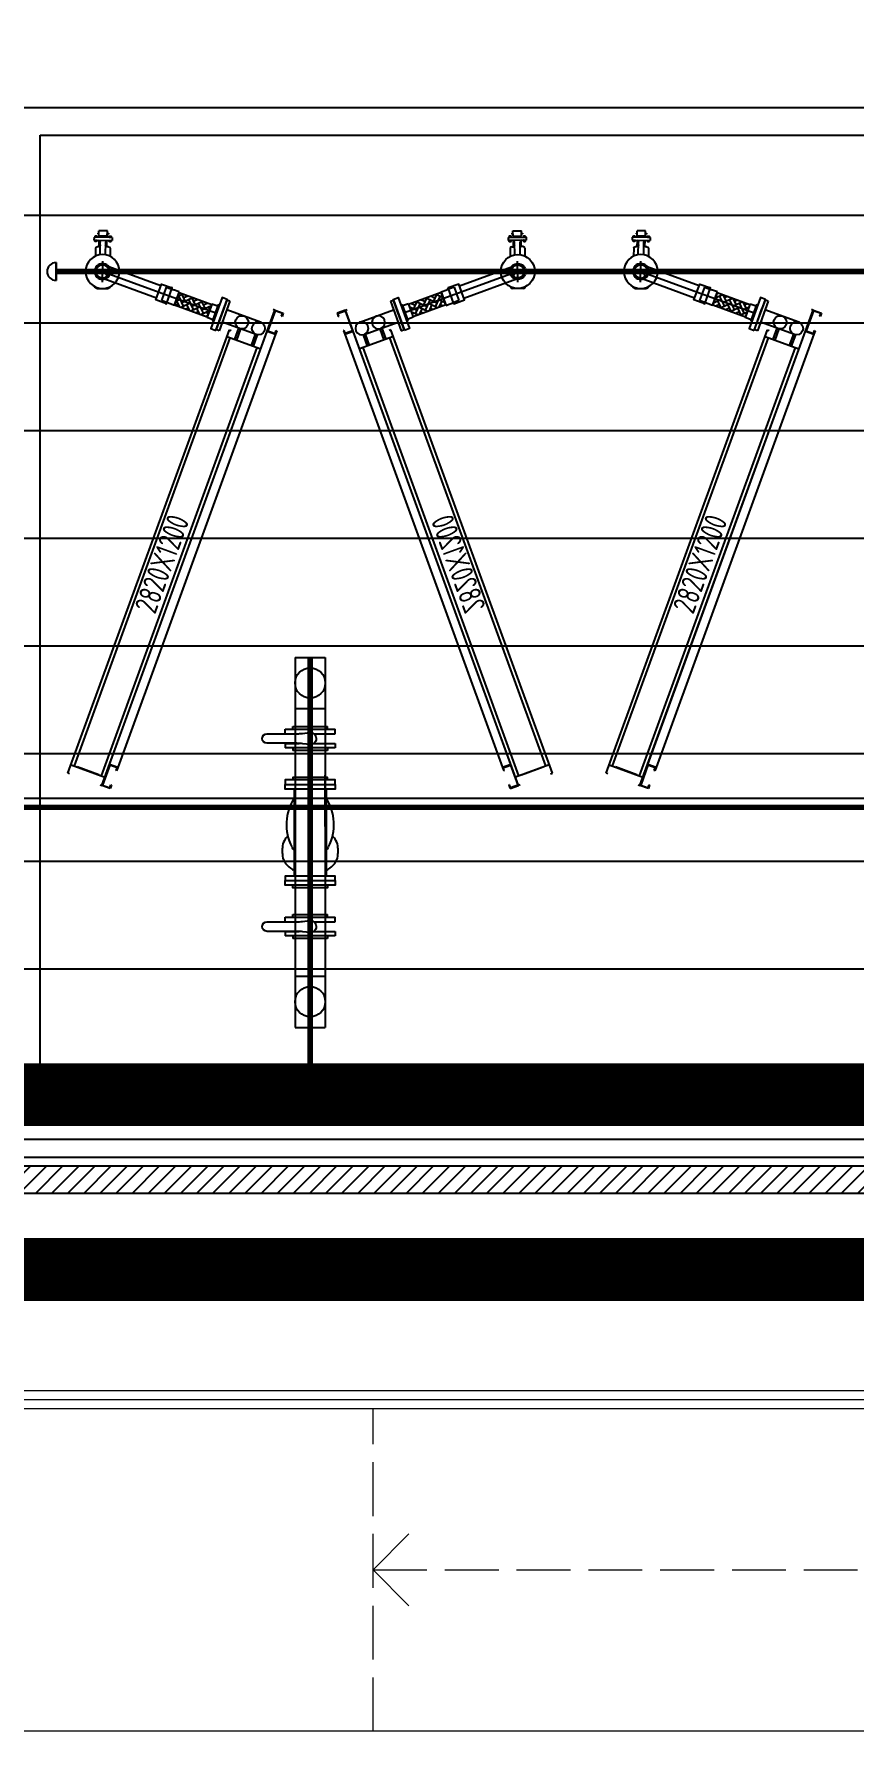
# Model space of a CAD drawing. Extents: x -18489 to 195597, y -1599 to 112111.
# Drawn here: x 18576 to 19033, y 1548 to 2501 of the extents above; entities that cross this region are included whole.
import ezdxf
from ezdxf.enums import TextEntityAlignment as Align

# ---------------------------------------------------------------- set-up
doc = ezdxf.new("R2010")
doc.units = 0
doc.header["$LTSCALE"] = 100
doc.linetypes.add('188K-SM-07-F10-MECH-CR PIPE-Y2257103$0$XFM1Q20-200k$0$CENTER', pattern=[2, 1.25, -0.25, 0.25, -0.25])
doc.linetypes.add('X-S-FAB-L10$0$HIDDEN', pattern=[0.4, 0.3, -0.1])
for name, color, linetype in [('188K-SM-03-F10-ARCH-PA-Y2257103$0$K-AREA', 53, 'Continuous'), ('188K-SM-03-F10-ARCH-PA-Y2257103$0$K-P1S-4.2-單抗', 53, 'Continuous'), ('188K-SM-03-F10-ARCH-PA-Y2257103$0$K-岩棉 2hr 7.5-非抗', 53, 'Continuous'), ('188K-SM-07-F10-MECH-CR PIPE-Y2257103$0$00_AC_CHS_12℃', 4, 'Continuous'), ('188K-SM-07-F10-MECH-CR PIPE-Y2257103$0$00_AC_CHS_20℃', 3, 'Continuous'), ('188K-SM-07-F10-MECH-CR PIPE-Y2257103$0$00_DCC', 7, 'Continuous'), ('188K-SM-07-F10-MECH-CR PIPE-Y2257103$0$00_閥站分組', 1, 'Continuous'), ('188K-SM-07-F10-MECH-CR PIPE-Y2257103$0$XFM1Q20-200k$0$U-PCW-V', 2, 'Continuous'), ('X-S-FAB-L10$0$0-DIM-TXT', 8, 'Continuous'), ('X-S-FAB-L10$0$A-OBJE-2D', 8, 'X-S-FAB-L10$0$HIDDEN'), ('X-S-FAB-L10$0$A-WALL-IN', 8, 'Continuous'), ('X-S-FAB-L10$0$HR', 8, 'Continuous'), ('X-S-FAB-L10$0$PEN4', 8, 'Continuous'), ('X-S-FAB-L10$0$ST', 8, 'Continuous'), ('X-S-FAB-L10$0$WALL_188K_IN', 8, 'Continuous')]:
    doc.layers.add(name, color=color, linetype=linetype)
doc.styles.add('188K-SM-07-F10-MECH-CR PIPE-Y2257103$0$XFM1Q20-200k$0$aa-txt', font='isocp.shx', dxfattribs={"bigfont": 'chineset.shx'})
doc.styles.add('X-S-FAB-L10$0$CHINA', font='simplex.shx', dxfattribs={"width": 0.75, "bigfont": 'chineset.shx'})
doc.styles.add('X-S-FAB-L10$0$Standard', font='', dxfattribs={"width": 0.8})
doc.styles.add('X-S-FAB-L10$0$TG_NOTE_TEXT', font='simplex.shx', dxfattribs={"width": 0.75, "bigfont": 'chineset.shx'})
doc.styles.get('X-S-FAB-L10$0$Standard').set_extended_font_data('Microsoft JhengHei')

# ---------------------------------------------------------------- blocks, each defined once
blk = doc.blocks.new('X-S-FAB-L10')
at = {"layer": 'X-S-FAB-L10$0$PEN4'}
h = blk.add_hatch(dxfattribs=at)
h.set_pattern_fill('LINE', color=256, scale=480)
h.set_pattern_definition([(0, (0, 0), (0, 60), [])])
h.paths.add_polyline_path([(16745, -35), (15995, -35), (15995, 35), (15925, 35), (15925, -35), (15155, -35), (15155, 35), (15085, 35), (15085, -35), (15155, -35), (15155, -250), (13920, -250), (19914.055, 6000), (21180, 7320), (21180, 5520), (23465, 5520), (23485, 3587.5), (24315, 3587.5), (24315, 1870), (17075, 1870), (17075, 2060), (16745, 2060), (16745, -21.034)])
at = {"layer": 'X-S-FAB-L10$0$WALL_188K_IN'}
h = blk.add_hatch(dxfattribs=at)
h.set_pattern_fill('LINE', color=256, scale=2, angle=45)
h.set_pattern_definition([(45, (24216.6165, 1855), (-4.490128, 4.490128), [])])
h.paths.add_polyline_path([(17075, 1855), (24315, 1855), (24315, 1870), (17075, 1870)])
at = {"layer": 'DefPoints'}
blk.add_lwpolyline([(16745, -35), (15995, -35), (15995, 35), (15925, 35), (15925, -35), (15155, -35), (15155, 35), (15085, 35), (15085, -35), (15155, -35), (15155, -250), (13920, -250), (19914.055, 6000), (21180, 7320), (21180, 5520), (23465, 5520), (23485, 3587.5), (24315, 3587.5), (24315, 1870), (17075, 1870), (17075, 2060), (16745, 2060), (16745, -21.034)], close=True, dxfattribs=at)
at = {"layer": 'X-S-FAB-L10$0$A-OBJE-2D', "lineweight": 0}
for p, q in [((18765, 1555), (18765, 1735)), ((18765, 1645), (18785, 1665)), ((18765, 1645), (18785, 1625))]:
    blk.add_line(p, q, dxfattribs=at)
at = {"layer": 'X-S-FAB-L10$0$A-OBJE-2D', "lineweight": 0, "flags": 128}
blk.add_lwpolyline([(18765, 1645), (20965, 1645)], dxfattribs=at)
at = {"layer": 'X-S-FAB-L10$0$A-WALL-IN', "lineweight": 0}
blk.add_line((20197.5, 1555), (18275, 1555), dxfattribs=at)
at = {"layer": 'X-S-FAB-L10$0$HR', "lineweight": 0}
for p, q in [((17215, 1745), (20975, 1745)), ((17220, 1740), (20975, 1740))]:
    blk.add_line(p, q, dxfattribs=at)
at = {"layer": 'X-S-FAB-L10$0$ST', "lineweight": 0}
blk.add_line((17355, 1735), (20965, 1735), dxfattribs=at)
at = {"layer": 'X-S-FAB-L10$0$WALL_188K_IN'}
blk.add_lwpolyline([(17075, 1855), (24315, 1855), (24315, 1870), (17075, 1870)], close=True, dxfattribs=at)
at = {"style": 'X-S-FAB-L10$0$TG_NOTE_TEXT', "width": 0.5, "flags": 1}
for p in [(7463.301, 9020), (18268.251, 8649), (11197.77, 4800.167), (16485.801, 4800.167), (25420.27, 2635), (13360, 320.001, 0), (7463.301, -33.333)]:
    blk.add_attdef('WH', text='', height=20, dxfattribs=at).set_placement(p, align=Align.BOTTOM_LEFT)
at = {"width": 0.5}
for style, p in [('X-S-FAB-L10$0$TG_NOTE_TEXT', (7585, 9020)), ('X-S-FAB-L10$0$TG_NOTE_TEXT', (18389.95, 8649)), ('X-S-FAB-L10$0$TG_NOTE_TEXT', (11117.5, 4813.5)), ('X-S-FAB-L10$0$TG_NOTE_TEXT', (16607.5, 4813.5)), ('X-S-FAB-L10$0$TG_NOTE_TEXT', (25350, 2635)), ('X-S-FAB-L10$0$Standard', (13129.375, 325.001, 0)), ('X-S-FAB-L10$0$TG_NOTE_TEXT', (7585, -20))]:
    blk.add_attdef('DESC', text='', height=10, dxfattribs=dict(at, style=style)).set_placement(p, align=Align.BOTTOM_LEFT)
for tag, style, p in [('TYPE', 'X-S-FAB-L10$0$TG_NOTE_TEXT', (7619.286, 9020)), ('NO', 'X-S-FAB-L10$0$TG_NOTE_TEXT', (7650.095, 9020)), ('TYPE', 'X-S-FAB-L10$0$TG_NOTE_TEXT', (18424.236, 8649)), ('NO', 'X-S-FAB-L10$0$TG_NOTE_TEXT', (18455.045, 8649)), ('NO', 'X-S-FAB-L10$0$TG_NOTE_TEXT', (11088.595, 4813.5)), ('TYPE', 'X-S-FAB-L10$0$TG_NOTE_TEXT', (11151.786, 4813.5)), ('TYPE', 'X-S-FAB-L10$0$TG_NOTE_TEXT', (16641.786, 4813.5)), ('NO', 'X-S-FAB-L10$0$TG_NOTE_TEXT', (16672.595, 4813.5)), ('NO', 'X-S-FAB-L10$0$TG_NOTE_TEXT', (25313, 2635)), ('TYPE', 'X-S-FAB-L10$0$TG_NOTE_TEXT', (25350, 2635)), ('NO', 'X-S-FAB-L10$0$Standard', (13100, 320.001, 0)), ('TYPE', 'X-S-FAB-L10$0$Standard', (13129.375, 320.001, 0)), ('TYPE', 'X-S-FAB-L10$0$TG_NOTE_TEXT', (7619.286, -20)), ('NO', 'X-S-FAB-L10$0$TG_NOTE_TEXT', (7650.095, -20))]:
    blk.add_attdef(tag, text='', height=10, dxfattribs=dict(at, style=style)).set_placement(p, align=Align.BOTTOM_RIGHT)
for rotation, style, p in [(180, 'X-S-FAB-L10$0$Standard', (317.625, 7480)), (180, 'X-S-FAB-L10$0$Standard', (1217.625, 7480)), (90, 'X-S-FAB-L10$0$TG_NOTE_TEXT', (24310, 3647.5)), (270, 'X-S-FAB-L10$0$TG_NOTE_TEXT', (17080, 1605))]:
    blk.add_attdef('DESC', text='', height=10, rotation=rotation, dxfattribs=dict(at, style=style)).set_placement(p, align=Align.BOTTOM_LEFT)
for tag, rotation, style, p in [('TYPE', 180, 'X-S-FAB-L10$0$Standard', (317.625, 7480)), ('NO', 180, 'X-S-FAB-L10$0$Standard', (347, 7480)), ('TYPE', 180, 'X-S-FAB-L10$0$Standard', (1217.625, 7480)), ('NO', 180, 'X-S-FAB-L10$0$Standard', (1247, 7480)), ('TYPE', 90, 'X-S-FAB-L10$0$TG_NOTE_TEXT', (24310, 3647.5)), ('NO', 90, 'X-S-FAB-L10$0$TG_NOTE_TEXT', (24310, 3610.5)), ('TYPE', 270, 'X-S-FAB-L10$0$TG_NOTE_TEXT', (17080, 1605)), ('NO', 270, 'X-S-FAB-L10$0$TG_NOTE_TEXT', (17080, 1573))]:
    blk.add_attdef(tag, text='', height=10, rotation=rotation, dxfattribs=dict(at, style=style)).set_placement(p, align=Align.BOTTOM_RIGHT)
at = {"style": 'X-S-FAB-L10$0$TG_NOTE_TEXT', "width": 0.5, "flags": 1}
for rotation, p in [(180, (43, 7480)), (180, (943, 7480)), (90, (24310, 3717.77)), (270, (17080, 1711.699))]:
    blk.add_attdef('WH', text='', height=20, rotation=rotation, dxfattribs=at).set_placement(p, align=Align.BOTTOM_LEFT)
at = {"layer": 'X-S-FAB-L10$0$0-DIM-TXT', "style": 'X-S-FAB-L10$0$CHINA', "width": 0.75}
for p in [(667.414, 7855.1, -2689.4), (22627.353, 6728.814), (25644.722, 6728.814), (24778.787, 5569.051), (1118.252, 4980), (417.801, 4594.623), (23874.84, 4355), (22927.43, 4330.122), (23749.869, 3901.367), (417.801, 3765.236), (1118.252, 3730), (417.801, 3115.79), (536.882, 2227.832), (16908.994, 1782.652), (888.445, 880.466), (16977.43, 750), (18878.841, 750), (25641.221, 553.233), (21364.03, 526.894)]:
    blk.add_attdef('HIG', text='', height=80, dxfattribs=at).set_placement(p, align=Align.MIDDLE_LEFT)
blk = doc.blocks.new('188K-SM-07-F10-MECH-CR PIPE-Y2257103$0$XFM1P20-200k$0$005')
at = {"layer": '188K-SM-07-F10-MECH-CR PIPE-Y2257103$0$00_DCC'}
h = blk.add_hatch(dxfattribs=at)
h.set_pattern_fill('AR-HBONE', color=60, scale=0.430893, angle=360, style=0)
h.set_pattern_definition([(135, (-2258.2576, -4619.8331), (-8e-16, 2.4374981), [5.1707143, -1.7235714]), (45, (-2259.4764, -4618.6144), (-8e-16, 2.4374981), [5.1707143, -1.7235714])])
h.paths.add_polyline_path([(21.88125, -3.01625), (21.88125, 3.01625), (5.88125, 3.01625), (5.88125, -3.01625)])
edge = h.paths.add_edge_path(flags=17)
edge.add_line((21.88125, 3.01625), (21.88125, -3.01625))
at = {"layer": '188K-SM-07-F10-MECH-CR PIPE-Y2257103$0$00_DCC', "color": 60}
for p, q in [((5.88125, 3.31625), (3, 3.31625)), ((5.88125, 3.31625), (5.88125, -3.31625)), ((21.88125, 3.01625), (5.88125, 3.01625)), ((5.88125, 3.01625), (5.88125, -3.01625)), ((21.88125, 3.31625), (24.7625, 3.31625)), ((21.88125, 3.31625), (21.88125, -3.31625)), ((21.88125, 3.01625), (21.88125, -3.01625)), ((21.88125, -3.01625), (21.88125, 3.01625)), ((28.2625, 3.31625), (24.7625, 3.31625)), ((28.2625, 3.31625), (28.2625, -3.31625)), ((5.88125, -3.31625), (3, -3.31625)), ((21.88125, -3.01625), (5.88125, -3.01625)), ((21.88125, -3.31625), (28.2625, -3.31625)), ((28.2625, -3.31625), (25.38125, -3.31625))]:
    blk.add_line(p, q, dxfattribs=at)
for points in [[(0, -7.6), (0, 7.6), (2.38125, 7.6), (2.38125, -7.6), (0, -7.6)], [(2.38125, 3.8975), (3, 3.8975), (3, -3.8975), (2.38125, -3.8975)]]:
    blk.add_lwpolyline(points, dxfattribs=at)
blk = doc.blocks.new('188K-SM-07-F10-MECH-CR PIPE-Y2257103$0$DCC_配管')
at = {"layer": '188K-SM-07-F10-MECH-CR PIPE-Y2257103$0$00_DCC', "color": 60}
for p, q in [((-64.6, 32.32, 0), (-64.61, 32.32, 0)), ((-63.2, 32.48, 0), (-58.33, 28.64, 0)), ((-71.24, 26.73, 0), (-62.06, 19.48, 0)), ((-63.02, 27.7, 0), (-70.28, 18.51, 0)), ((-36.38, 8.77), (-67.65, 19.59, 0)), ((-66.65, 23.11, 0), (-3.17, 1.1)), ((-33.99, 15.66), (-65.45, 26.55, 0)), ((-58.16, 27.23, 0), (-58.16, 27.23, 0)), ((-82.43, 11.23, 0), (-81.37, 12.58, 0)), ((-74.54, 5, 0), (-82.43, 11.23, 0)), ((-82.36, 10.51, 0), (-82.1, 10.83, 0)), ((-81.66, 9.81, 0), (-82.32, 10.34, 0)), ((-82.14, 10.34, 0), (-81.89, 10.66, 0)), ((-81.7, 9.99, 0), (-81.45, 10.31, 0)), ((-81.48, 9.82, 0), (-81.23, 10.13, 0)), ((-81.37, 12.58, 0), (-73.47, 6.34, 0)), ((-80.65, 12.67, 0), (-80.9, 12.35, 0)), ((-80.43, 12.5, 0), (-80.68, 12.18, 0)), ((-79.81, 12.15, 0), (-80.47, 12.67, 0)), ((-79.99, 12.15, 0), (-80.24, 11.83, 0)), ((-79.77, 11.98, 0), (-80.02, 11.66, 0)), ((-76.96, 13.5, 0), (-79.06, 10.84, 0)), ((-73.6, 16.72, 0), (-78, 11.14, 0)), ((-77.84, 15.55, 0), (-75.14, 18.98, 0)), ((-77.68, 14.15, 0), (-77.2, 13.77, 0)), ((-73.6, 10.85, 0), (-75.7, 8.18, 0)), ((-71.25, 14.87, 0), (-75.63, 9.32, 0)), ((-72.8, 10.3, 0), (-73.28, 10.68, 0)), ((-71.4, 10.47, 0), (-68.69, 13.89, 0)), ((-80.7, 9.11, 0), (-82.52, 6.8, 0)), ((-78.82, 3.89, 0), (-82.52, 6.8, 0)), ((-82.19, 8.1, 0), (-81.89, 8.5, 0)), ((-81.76, 7.76, 0), (-82.19, 8.1, 0)), ((-81.45, 8.15, 0), (-81.89, 8.5, 0)), ((-77, 6.19, 0), (-80.7, 9.11, 0)), ((-79.35, 8.8, 0), (-79.72, 8.34, 0)), ((-77, 6.19, 0), (-78.82, 3.89, 0)), ((-78.07, 4.85, 0), (-77.63, 4.5, 0)), ((-77.61, 7.43, 0), (-77.98, 6.96, 0)), ((-77.76, 5.24, 0), (-77.32, 4.89, 0)), ((-77.63, 4.5, 0), (-77.32, 4.89, 0)), ((-76.13, 5.6, 0), (-75.88, 5.92, 0)), ((-76.09, 5.42, 0), (-75.43, 4.9, 0)), ((-75.91, 5.42, 0), (-75.66, 5.74, 0)), ((-75.47, 5.08, 0), (-75.22, 5.4, 0)), ((-75.25, 4.9, 0), (-75, 5.22, 0)), ((-74.43, 7.76, 0), (-74.68, 7.44, 0)), ((-74.54, 5, 0), (-73.47, 6.34, 0)), ((-74.21, 7.58, 0), (-74.46, 7.26, 0)), ((-74.25, 7.76, 0), (-73.59, 7.24, 0)), ((-73.77, 7.24, 0), (-74.02, 6.92, 0)), ((-73.55, 7.06, 0), (-73.8, 6.74, 0)), ((1.2, 3.45), (-1.2, -3.45))]:
    blk.add_line(p, q, dxfattribs=at)
at = {"layer": '188K-SM-07-F10-MECH-CR PIPE-Y2257103$0$00_DCC', "color": 60, "elevation": 0}
for points in [[(-27.62, 14.58), (-33.64, 16.67), (-36.73, 7.76), (-30.71, 5.67)], [(-28.33, 14.83), (-27.62, 14.58), (-30.71, 5.67), (-31.42, 5.91)]]:
    blk.add_lwpolyline(points, dxfattribs=at)
at = {"layer": '188K-SM-07-F10-MECH-CR PIPE-Y2257103$0$00_DCC', "color": 60}
for centre, radius in [((-66.65, 23.1, 0), 9.44), ((-66.65, 23.11, 0), 4.44), ((-66.65, 23.11, 0), 3.65)]:
    blk.add_circle(centre, radius, dxfattribs=at)
for centre, radius, start, end in [((-63.82, 31.7, 0), 1, 51.70966, 141.70966), ((-58.95, 27.85, 0), 1, 321.70966, 51.70966), ((-65.31, 24.87, 0), 2.22, 232.78899, 50.63033), ((-82.23, 10.45, 0), 0.143, 154.39004, 309.02928), ((-82.23, 10.89, 0), 0.143, 334.39004, 51.70966), ((-81.73, 10.39, 0), 0.406, 188.10684, 275.31248), ((-82.01, 10.72, 0), 0.143, 334.39004, 129.02928), ((-81.85, 10.25, 0), 0.406, 8.10684, 95.31248), ((-81.57, 9.93, 0), 0.143, 154.39004, 309.02928), ((-81.36, 10.2, 0), 0.143, 334.39004, 129.02928), ((-81.14, 10.02, 0), 0.143, 51.70966, 129.02928), ((-80.99, 12.46, 0), 0.143, 231.70966, 309.02928), ((-80.77, 12.29, 0), 0.143, 154.39004, 309.02928), ((-80.28, 12.23, 0), 0.406, 188.10684, 275.31248), ((-80.56, 12.56, 0), 0.143, 334.39004, 129.02928), ((-80.39, 12.09, 0), 0.406, 8.10684, 95.31248), ((-80.11, 11.77, 0), 0.143, 154.39004, 309.02928), ((-79.89, 11.59, 0), 0.143, 154.39004, 231.70966), ((-79.9, 12.04, 0), 0.143, 334.39004, 129.02928), ((-78.76, 11.79, 0), 1, 231.70966, 321.70966), ((-77.06, 14.93, 0), 1, 141.70966, 231.70966), ((-77.82, 12.98, 0), 1, 321.70966, 51.70966), ((-73.9, 9.89, 0), 1, 51.70966, 141.70966), ((-72.18, 11.09, 0), 1, 231.70966, 321.70966), ((-76, 5.54, 0), 0.143, 154.39004, 309.02928), ((-76.01, 5.98, 0), 0.143, 334.39004, 51.70966), ((-75.51, 5.48, 0), 0.406, 188.10684, 275.31248), ((-75.79, 5.8, 0), 0.143, 334.39004, 129.02928), ((-74.84, 8.7, 0), 1, 141.70966, 231.70966), ((-75.62, 5.34, 0), 0.406, 8.10684, 95.31248), ((-75.35, 5.01, 0), 0.143, 154.39004, 309.02928), ((-75.13, 5.28, 0), 0.143, 334.39004, 129.02928), ((-74.91, 5.11, 0), 0.143, 51.70966, 129.02928), ((-74.77, 7.55, 0), 0.143, 231.70966, 309.02928), ((-74.55, 7.38, 0), 0.143, 154.39004, 309.02928), ((-74.06, 7.32, 0), 0.406, 188.10684, 275.31248), ((-74.34, 7.65, 0), 0.143, 334.39004, 129.02928), ((-74.17, 7.18, 0), 0.406, 8.10684, 95.31248), ((-73.89, 6.86, 0), 0.143, 154.39004, 309.02928), ((-73.67, 6.68, 0), 0.143, 154.39004, 231.70966), ((-73.68, 7.12, 0), 0.143, 334.39004, 129.02928)]:
    blk.add_arc(centre, radius, start, end, dxfattribs=at)
at = {"layer": '188K-SM-07-F10-MECH-CR PIPE-Y2257103$0$00_DCC', "color": 60, "xscale": 1.210111893907765, "yscale": 1.210111893907765, "zscale": 1.210111893907765, "rotation": 160.8548292855056}
blk.add_blockref('188K-SM-07-F10-MECH-CR PIPE-Y2257103$0$XFM1P20-200k$0$005', (0, 0), dxfattribs=at)
blk = doc.blocks.new('188K-SM-07-F10-MECH-CR PIPE-Y2257103$0$DCC-1_2.82x1.2')
at = {"layer": '188K-SM-07-F10-MECH-CR PIPE-Y2257103$0$00_DCC', "color": 24}
for p, q in [((278.05, 32.11), (260.55, 32.11)), ((260.55, 30.31), (260.55, 32.11)), ((278.05, 30.31), (260.55, 30.31)), ((265.65, 10.21), (265.65, 30.31)), ((272.95, 10.21), (272.95, 30.31)), ((278.05, 30.31), (278.05, 32.11)), ((0, 25.01), (263, 25.11)), ((0, 24.01), (0, 25.01)), ((5, 25.01), (5, 5.01)), ((5, 25.01), (5, 5.01)), ((5, 23.01), (259, 23.11)), ((5, 8.61), (5, 21.41)), ((259, 25.11), (259, 5.11)), ((265.65, 20.61), (259, 20.61)), ((265.65, 19.41), (259, 19.41)), ((263, 25.11), (263, 24.11)), ((265.65, 10.81), (259, 10.81)), ((265.65, 9.61), (259, 9.61)), ((0, 6.01), (0, 5.01)), ((0, 5.01), (282, 5.11)), ((5, 7.01), (259, 7.11)), ((282, 5.11), (282, 6.11))]:
    blk.add_line(p, q, dxfattribs=at)
at = {"layer": '188K-SM-07-F10-MECH-CR PIPE-Y2257103$0$00_DCC'}
for p, q in [((0, 0), (0, 5)), ((0, 5), (12.5, 5)), ((2, 0), (0, 0)), ((12.18, 4.68), (0.32, 4.68)), ((0.32, 4.68), (0.32, 0.32)), ((0.32, 0.32), (2, 0.32)), ((2, 0.32), (2, 0)), ((10.5, 0), (10.5, 0.32)), ((10.5, 0.32), (12.18, 0.32)), ((12.5, 0), (10.5, 0)), ((12.18, 0.32), (12.18, 4.68)), ((12.5, 5), (12.5, 0)), ((12.5, -0.05), (12.5, 4.95)), ((269.5, 5.11), (269.5, 0.11)), ((269.5, 0.11), (269.5, 5.11)), ((269.5, 5.11), (282, 5.11)), ((271.5, 0.11), (269.5, 0.11)), ((281.68, 4.79), (269.82, 4.79)), ((269.82, 4.79), (269.82, 0.43)), ((269.82, 0.43), (271.5, 0.43)), ((271.5, 0.43), (271.5, 0.11)), ((280, 0.11), (280, 0.43)), ((280, 0.43), (281.68, 0.43)), ((282, 0.11), (280, 0.11)), ((281.68, 0.43), (281.68, 4.79)), ((282, 5.11), (282, 0.11))]:
    blk.add_line(p, q, dxfattribs=at)
at = {"layer": '188K-SM-07-F10-MECH-CR PIPE-Y2257103$0$00_DCC', "color": 3}
for p, q in [((12.5, 4.95), (269.5, 5.11)), ((269.5, 0.11), (12.5, -0.05))]:
    blk.add_line(p, q, dxfattribs=at)
at = {"layer": '188K-SM-07-F10-MECH-CR PIPE-Y2257103$0$00_DCC'}
blk.add_lwpolyline([(2, -0.16), (2, 0)], dxfattribs=at)
at = {"layer": '188K-SM-07-F10-MECH-CR PIPE-Y2257103$0$00_DCC', "color": 24}
for centre in [(269.3, 20.01), (269.3, 10.21)]:
    blk.add_circle(centre, 3.65, dxfattribs=at)
at = {"layer": '188K-SM-07-F10-MECH-CR PIPE-Y2257103$0$00_DCC', "xscale": -1, "rotation": 70.85482928510034}
blk.add_blockref('188K-SM-07-F10-MECH-CR PIPE-Y2257103$0$DCC_配管', (269.3, 32.11), dxfattribs=at)
at = {"layer": '188K-SM-07-F10-MECH-CR PIPE-Y2257103$0$00_DCC', "color": 24, "style": '188K-SM-07-F10-MECH-CR PIPE-Y2257103$0$XFM1Q20-200k$0$aa-txt', "width": 0.8}
blk.add_text('2820X1200', height=12.5, rotation=360, dxfattribs=at).set_placement((127.55, 15.83), align=Align.MIDDLE)
blk = doc.blocks.new('188K-SM-07-F10-MECH-CR PIPE-Y2257103$0$XFM1Q20-200k$0$BV-150V-T1')
at = {"color": 0, "linetype": 'ByBlock'}
for p, q in [((-5.24, 9.6), (-6.67, 9.6)), ((-6.67, -9.6), (-6.67, 9.6)), ((-2.7, 13.97), (-5.24, 13.97)), ((-5.24, -13.97), (-5.24, 13.97)), ((2.7, 13.97), (5.24, 13.97)), ((5.24, 13.97), (5.24, -13.97)), ((5.24, 9.6), (6.67, 9.6)), ((6.67, 9.6), (6.67, -9.6)), ((2.7, -8.41), (-2.7, -8.41)), ((-5.24, -9.6), (-6.67, -9.6)), ((-2.7, -13.97), (-5.24, -13.97)), ((2.7, -13.97), (5.24, -13.97)), ((5.24, -9.6), (6.67, -9.6))]:
    blk.add_line(p, q, dxfattribs=at)
blk.add_lwpolyline([(-2.67, 7.5), (-2.67, 24.03, -1), (2.67, 24.03), (2.67, 7.68, 0.028765), (2.87, 4.24), (3.32, 0.29, -1.044614), (-3.34, 0), (-2.87, 4.06, 0.028765)], format="xyb", close=True, dxfattribs=at)
for points in [[(-2.7, 13.97), (-2.7, 6.15)], [(2.7, 13.97), (2.7, 6.33)], [(-2.7, -1.96), (-2.7, -13.97)], [(2.7, -1.96), (2.7, -13.97)]]:
    blk.add_lwpolyline(points, dxfattribs=at)
blk = doc.blocks.new('188K-SM-07-F10-MECH-CR PIPE-Y2257103$0$XFM1Q20-200k$0$YS-06-B')
at = {"layer": '188K-SM-07-F10-MECH-CR PIPE-Y2257103$0$XFM1Q20-200k$0$U-PCW-V', "color": 0}
for p, q in [((54.97, 8.89), (6.86, 8.89)), ((54.97, -8.89), (6.86, -8.89))]:
    blk.add_line(p, q, dxfattribs=at)
for points in [[(1.43, -9.6), (0, -9.6), (0, 9.6), (1.43, 9.6)], [(3.97, -13.85), (1.43, -13.85), (1.43, 13.85), (3.97, 13.85), (3.97, -13.85)], [(3.97, -13.85), (6.51, -13.85), (6.51, 13.85), (3.97, 13.85), (3.97, -13.85)], [(57.51, -13.85), (54.97, -13.85), (54.97, 13.85), (57.51, 13.85), (57.51, -13.85)], [(57.51, -13.85), (60.05, -13.85), (60.05, 13.85), (57.51, 13.85), (57.51, -13.85)], [(60.05, -9.6), (61.48, -9.6), (61.48, 9.6), (60.05, 9.6)]]:
    blk.add_lwpolyline(points, dxfattribs=at)
for points in [[(18.6, 15.46, 0.133256), (14.63, 14.38, 0.106756), (10.87, 10.93, 0.036777), (9.64, 8.89, 0.036777)], [(28.76, 12.49, 0.064337), (26.31, 14.38, 0.133256), (22.34, 15.46)], [(9.64, -8.89, 0.036777), (10.87, -10.93, 0.106756), (14.63, -14.38, 0.133256), (18.6, -15.46)], [(22.34, -15.46, 0.133256), (26.31, -14.38, 0.064337), (28.76, -12.49, 0.064337)]]:
    blk.add_lwpolyline(points, format="xyb", dxfattribs=at)
for centre, radius, start, end in [((20.47, 4.27), 11.34, 80.52454, 99.47546), ((29.03, 0), 12.06, 121.76927, 132.51728), ((35.18, -14.34), 27.59, 57.36976, 116.9234), ((29.03, 0), 12.06, 227.48272, 238.23073), ((35.18, 14.34), 27.59, 243.0766, 302.63024), ((20.47, -4.27), 11.34, 260.52454, 279.47546)]:
    blk.add_arc(centre, radius, start, end, dxfattribs=at)
blk = doc.blocks.new('188K-SM-07-F10-MECH-CR PIPE-Y2257103$0$DCC-閥站(入)')
at = {"layer": '188K-SM-07-F10-MECH-CR PIPE-Y2257103$0$00_DCC', "color": 4}
for p, q in [((-8.41, 206.26, 0), (-8.41, 0, 0)), ((-8.41, 206.26), (8.41, 206.26)), ((8.41, 206.26, 0), (8.41, 0, 0)), ((-8.41, 177.68), (8.41, 177.68)), ((8.41, 112.03, 0), (8.41, 140.61, 0)), ((-8.41, 28.58), (8.41, 28.58)), ((-8.41, 0), (8.41, 0))]:
    blk.add_line(p, q, dxfattribs=at)
at = {"layer": '188K-SM-07-F10-MECH-CR PIPE-Y2257103$0$00_DCC', "color": 4, "linetype": '188K-SM-07-F10-MECH-CR PIPE-Y2257103$0$XFM1Q20-200k$0$CENTER'}
blk.add_line((0, 0, 0), (0, 206.26, 0), dxfattribs=at)
at = {"layer": '188K-SM-07-F10-MECH-CR PIPE-Y2257103$0$00_DCC', "color": 4}
for centre in [(0, 191.97), (0, 14.29)]:
    blk.add_circle(centre, 8.41, dxfattribs=at)
at = {"layer": '188K-SM-07-F10-MECH-CR PIPE-Y2257103$0$00_DCC', "color": 4, "rotation": 90}
for name, p in [('188K-SM-07-F10-MECH-CR PIPE-Y2257103$0$XFM1Q20-200k$0$BV-150V-T1', (0, 161.01)), ('188K-SM-07-F10-MECH-CR PIPE-Y2257103$0$XFM1Q20-200k$0$YS-06-B', (0, 77.87)), ('188K-SM-07-F10-MECH-CR PIPE-Y2257103$0$XFM1Q20-200k$0$BV-150V-T1', (0, 56.2))]:
    blk.add_blockref(name, p, dxfattribs=at)
blk = doc.blocks.new('188K-SM-07-F10-MECH-CR PIPE-Y2257103')
at = {"layer": '188K-SM-07-F10-MECH-CR PIPE-Y2257103$0$00_AC_CHS_12℃', "ltscale": 1000, "const_width": 3, "elevation": 0}
blk.add_lwpolyline([(18729.943, 2153.625), (18729.943, 1906.376)], dxfattribs=at)
at = {"layer": '188K-SM-07-F10-MECH-CR PIPE-Y2257103$0$00_AC_CHS_12℃', "ltscale": 1000, "const_width": 35}
blk.add_lwpolyline([(1863.885, 112.877), (12844.042, 112.877), (12844.042, -152.494), (15041.321, -152.494), (15041.321, 85.834), (16672.641, 85.834), (16672.641, 1909.873), (24026.171, 1909.873)], dxfattribs=at)
at = {"layer": '188K-SM-07-F10-MECH-CR PIPE-Y2257103$0$00_AC_CHS_20℃', "ltscale": 1000}
for p, q in [((18588.347, 2373.696, 0), (18588.347, 2363.696, 0)), ((18588.347, 2363.696, 0), (18588.347, 2373.696, 0))]:
    blk.add_line(p, q, dxfattribs=at)
at = {"layer": '188K-SM-07-F10-MECH-CR PIPE-Y2257103$0$00_AC_CHS_20℃', "ltscale": 1000, "const_width": 3, "elevation": 0}
blk.add_lwpolyline([(18588.347, 2368.696), (19462.895, 2368.696)], dxfattribs=at)
at = {"layer": '188K-SM-07-F10-MECH-CR PIPE-Y2257103$0$00_AC_CHS_20℃', "ltscale": 1000, "const_width": 35}
blk.add_lwpolyline([(1863.885, 63.55), (12780.714, 65.58), (12782.797, -201.709), (15093.572, -202.093), (15101.312, 29.205), (16720.194, 27.785), (16720.194, 1812.454), (24026.171, 1812.454)], dxfattribs=at)
at = {"layer": '188K-SM-07-F10-MECH-CR PIPE-Y2257103$0$00_AC_CHS_20℃', "ltscale": 1000}
blk.add_arc((18588.347, 2368.696, 0), 5, 90, 270, dxfattribs=at)
blk.add_arc((18588.347, 2368.696, 0), 5, 90, 270, dxfattribs=at)
at = {"layer": '188K-SM-07-F10-MECH-CR PIPE-Y2257103$0$00_閥站分組', "ltscale": 1000, "elevation": 0}
blk.add_lwpolyline([(18579.546, 2444.611), (19472.503, 2444.611), (19472.503, 1919.843), (18579.546, 1919.843)], close=True, dxfattribs=at)
at = {"layer": '188K-SM-07-F10-MECH-CR PIPE-Y2257103$0$00_DCC', "xscale": -1, "rotation": 290.021059431338}
for p in [(18541.498, 2080.497), (18841.386, 2080.497)]:
    blk.add_blockref('188K-SM-07-F10-MECH-CR PIPE-Y2257103$0$DCC-1_2.82x1.2', p, dxfattribs=at)
at = {"layer": '188K-SM-07-F10-MECH-CR PIPE-Y2257103$0$00_DCC', "rotation": 69.978940568662}
for p in [(18618.499, 2080.497), (18918.387, 2080.497)]:
    blk.add_blockref('188K-SM-07-F10-MECH-CR PIPE-Y2257103$0$DCC-1_2.82x1.2', p, dxfattribs=at)
at = {"layer": '188K-SM-07-F10-MECH-CR PIPE-Y2257103$0$00_DCC'}
blk.add_blockref('188K-SM-07-F10-MECH-CR PIPE-Y2257103$0$DCC-閥站(入)', (18729.943, 1947.369, 0), dxfattribs=at)
blk = doc.blocks.new('188K-SM-03-F10-ARCH-PA-Y2257103')
at = {"layer": '188K-SM-03-F10-ARCH-PA-Y2257103$0$K-AREA', "const_width": 3, "elevation": 0}
blk.add_lwpolyline([(24305, 2070), (16745, 2070), (16745, 315), (14880, 315), (14880, 45), (14160, 45), (14160, 315), (1855, 315)], dxfattribs=at)
at = {"layer": '188K-SM-03-F10-ARCH-PA-Y2257103$0$K-P1S-4.2-單抗'}
for p, q in [((24300, 2075), (17090, 2075, 0)), ((24300, 2070, 0), (17090, 2070, 0))]:
    blk.add_line(p, q, dxfattribs=at)
at = {"layer": '188K-SM-03-F10-ARCH-PA-Y2257103$0$K-岩棉 2hr 7.5-非抗'}
for p, q in [((17075, 1885, 0), (24315, 1885, 0)), ((17075, 1875, 0), (24315, 1875))]:
    blk.add_line(p, q, dxfattribs=at)

msp = doc.modelspace()

# ---------------------------------------------------------------- block references
msp.add_blockref('X-S-FAB-L10', (0, 0))

# ---------------------------------------------------------------- next in the draw order: block references
msp.add_blockref('188K-SM-07-F10-MECH-CR PIPE-Y2257103', (0, 0))

# ---------------------------------------------------------------- next in the draw order: block references
msp.add_blockref('188K-SM-03-F10-ARCH-PA-Y2257103', (0, 0))

doc.saveas('drawing.dxf')
